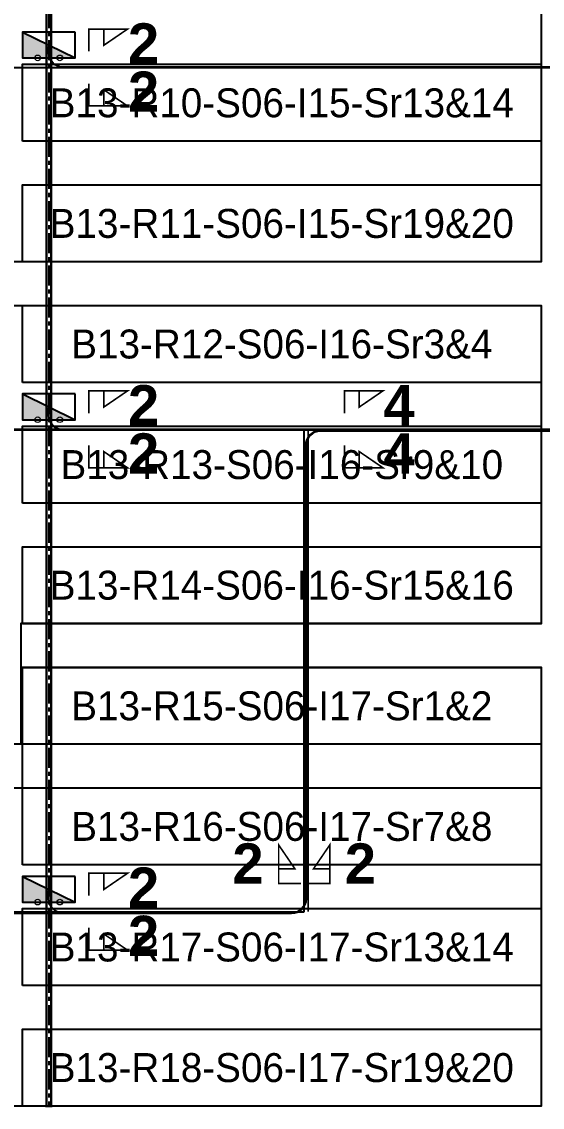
# Model space of a CAD drawing. Header units: metres. Extents: x 531333 to 531754, y 2674782 to 2675087.
# Drawn here: x 531495 to 531527.4, y 2674954.2 to 2675021.7 of the extents above; entities that cross this region are included whole.
import ezdxf
from ezdxf.enums import TextEntityAlignment as Align

# ---------------------------------------------------------------- set-up
doc = ezdxf.new("R2010")
doc.units = ezdxf.units.M
doc.header["$MEASUREMENT"] = 0
doc.linetypes.add('CENTER', pattern=[2, 1.25, -0.25, 0.25, -0.25])
for name, color, linetype in [('DC Trench BL-13', 40, 'Continuous'), ('E-Inverter Grouping', 2, 'Continuous'), ('Inverter Block-13', 7, 'Continuous'), ('LT Cable(AG) INV to LT Panel BL-13', 2, 'Continuous'), ('Messenger Wire Block-13 (Master Path)', 30, 'Continuous'), ('Messenger Wire Block-13 (MW Path)', 191, 'Continuous'), ('MMS Table Block-13', 8, 'Continuous'), ('Plan Line - DC BL-13', 40, 'Continuous'), ('Section Marking BL-13', 2, 'Continuous')]:
    doc.layers.add(name, color=color, linetype=linetype)
doc.layers.add('PILE', color=1, linetype='Continuous', lineweight=15)
doc.styles.add('BoldTextStyle', font='arialbd.ttf')
doc.styles.get("Standard").update_dxf_attribs({"font": 'Adani Regular.ttf'})

# ---------------------------------------------------------------- blocks, each defined once
blk = doc.blocks.new('MMS Table (32.292 x 4.788)')
at = {"color": 0}
blk.add_lwpolyline([(0, -0.002), (0, 4.786), (32.292, 4.786), (32.292, -0.002)], close=True, dxfattribs=at)
at = {"color": 7}
blk.add_attdef('ID1', text='', height=1.8, dxfattribs=at).set_placement((16.146, 2.392), align=Align.MIDDLE_CENTER)
blk = doc.blocks.new('Inverter Block')
h = blk.add_hatch(color=0)
h.dxf.hatch_style = 1
h.paths.add_polyline_path([(-1.456, 2.269), (-1.456, 0.846), (1.456, 0.846)])
at = {"color": 0}
blk.add_lwpolyline([(1.456, 2.269), (-1.456, 2.269), (-1.456, 0.846), (1.456, 0.846)], close=True, dxfattribs=at)
blk.add_lwpolyline([(-1.456, 2.269), (1.456, 0.846)], dxfattribs=at)
at = {"layer": 'PILE'}
for centre in [(-0.613, 0.846), (0.613, 0.846)]:
    blk.add_circle(centre, 0.156, dxfattribs=at)
at = {"color": 7}
blk.add_attdef('ID', (-1.456, 3.006), '', height=1.8, dxfattribs=at)

msp = doc.modelspace()

# ---------------------------------------------------------------- linework, layer by layer
at = {"layer": 'DC Trench BL-13', "color": 40, "const_width": 0.15}
msp.add_lwpolyline([(531496.847, 2675056.575), (531496.547, 2675056.575), (531496.547, 2674954.289), (531496.847, 2674954.289)], close=True, dxfattribs=at)
at = {"layer": 'E-Inverter Grouping'}
msp.add_lwpolyline([(531495.059, 2675026.575), (531495.059, 2675034.075), (531527.351, 2675034.075), (531527.351, 2675006.791), (531462.567, 2675006.791), (531462.567, 2674999.291), (531430.275, 2674999.291), (531430.275, 2675026.575)], close=True, dxfattribs=at)
at = {"layer": 'E-Inverter Grouping', "color": 3}
for points in [[(531462.667, 2674996.575), (531462.667, 2675004.075), (531527.351, 2675004.075), (531527.351, 2674984.291), (531494.959, 2674984.291), (531494.959, 2674976.791), (531430.275, 2674976.791), (531430.275, 2674996.575)], [(531527.351, 2674954.291), (531430.275, 2674954.291), (531430.275, 2674974.075), (531495.059, 2674974.075), (531495.059, 2674981.575), (531527.351, 2674981.575)]]:
    msp.add_lwpolyline(points, close=True, dxfattribs=at)
at = {"layer": 'LT Cable(AG) INV to LT Panel BL-13'}
for points in [[(531552.491, 2674969.212), (531550.415, 2674969.212, -0.176103), (531549.837, 2674969.422), (531549.512, 2674969.695, 0.071527), (531549.294, 2674969.83), (531547.792, 2674970.485, 0.103275), (531547.432, 2674970.561), (531541.585, 2674970.561, -0.414214), (531540.685, 2674971.461), (531540.685, 2674982.861, -0.031335), (531540.692, 2674982.973), (531540.751, 2674983.444, 0.031335), (531540.758, 2674983.556), (531540.758, 2675017.965, 0.414214), (531539.858, 2675018.865), (531400.422, 2675018.865, -0.414214), (531399.522, 2675019.765), (531399.522, 2675020.188)], [(531552.491, 2674969.237), (531550.415, 2674969.237, -0.176103), (531549.837, 2674969.447), (531549.506, 2674969.724, 0.071527), (531549.289, 2674969.859), (531547.797, 2674970.51, 0.103275), (531547.437, 2674970.586), (531541.61, 2674970.586, -0.414214), (531540.71, 2674971.486), (531540.71, 2674982.859, -0.031335), (531540.717, 2674982.971), (531540.776, 2674983.442, 0.031335), (531540.783, 2674983.555), (531540.783, 2675017.99, 0.414214), (531539.883, 2675018.89), (531497.598, 2675018.89, -0.414214), (531496.698, 2675019.79), (531496.698, 2675020.188)], [(531554.648, 2674969.162), (531550.415, 2674969.162, -0.176103), (531549.837, 2674969.372), (531549.523, 2674969.635, 0.071527), (531549.306, 2674969.77), (531547.781, 2674970.435, 0.103275), (531547.421, 2674970.511), (531541.535, 2674970.511, -0.414214), (531540.635, 2674971.411), (531540.635, 2674982.864, -0.031335), (531540.642, 2674982.976), (531540.701, 2674983.447, 0.031335), (531540.708, 2674983.56), (531540.708, 2674995.415, 0.414214), (531539.808, 2674996.315), (531400.422, 2674996.315, -0.414214), (531399.522, 2674997.215), (531399.522, 2674997.688)], [(531552.491, 2674969.187), (531550.415, 2674969.187, -0.176103), (531549.837, 2674969.397), (531549.518, 2674969.665, 0.071527), (531549.3, 2674969.8), (531547.787, 2674970.46, 0.103275), (531547.427, 2674970.536), (531541.56, 2674970.536, -0.414214), (531540.66, 2674971.436), (531540.66, 2674982.862, -0.031335), (531540.667, 2674982.975), (531540.726, 2674983.446, 0.031335), (531540.733, 2674983.558), (531540.733, 2674995.44, 0.414214), (531539.833, 2674996.34), (531497.598, 2674996.34, -0.414214), (531496.698, 2674997.24), (531496.698, 2674997.688)], [(531554.648, 2674969.112), (531550.415, 2674969.112, -0.176103), (531549.837, 2674969.322), (531549.535, 2674969.576, 0.071527), (531549.317, 2674969.71), (531547.771, 2674970.385, 0.103275), (531547.411, 2674970.461), (531541.485, 2674970.461, -0.414214), (531540.585, 2674971.361), (531540.585, 2674982.867, -0.031335), (531540.592, 2674982.979), (531540.651, 2674983.45, 0.031335), (531540.658, 2674983.563), (531540.658, 2674995.365, 0.414214), (531539.758, 2674996.265), (531513.614, 2674996.265, 0.414214), (531512.714, 2674995.365), (531512.714, 2674967.165, -0.414214), (531511.814, 2674966.265), (531400.422, 2674966.265, -0.414214), (531399.522, 2674967.165), (531399.522, 2674967.688)], [(531554.648, 2674969.137), (531550.415, 2674969.137, -0.176103), (531549.837, 2674969.347), (531549.529, 2674969.605, 0.071527), (531549.311, 2674969.74), (531547.776, 2674970.41, 0.103275), (531547.416, 2674970.486), (531541.51, 2674970.486, -0.414214), (531540.61, 2674971.386), (531540.61, 2674982.865, -0.031335), (531540.617, 2674982.978), (531540.676, 2674983.449, 0.031335), (531540.683, 2674983.561), (531540.683, 2674995.39, 0.414214), (531539.783, 2674996.29), (531513.589, 2674996.29, 0.414214), (531512.689, 2674995.39), (531512.689, 2674967.19, -0.414214), (531511.789, 2674966.29), (531497.598, 2674966.29, -0.414214), (531496.698, 2674967.19), (531496.698, 2674967.688)]]:
    msp.add_lwpolyline(points, format="xyb", dxfattribs=at)
at = {"layer": 'Messenger Wire Block-13 (Master Path)'}
for points in [[(531397.883, 2675018.877), (531540.771, 2675018.877)], [(531397.883, 2674996.377), (531540.771, 2674996.377)], [(531512.601, 2674966.377), (531512.601, 2674996.377)], [(531397.883, 2674966.377), (531512.601, 2674966.377)]]:
    msp.add_lwpolyline(points, dxfattribs=at)
at = {"layer": 'Messenger Wire Block-13 (MW Path)', "const_width": 0.1}
for points in [[(531397.883, 2675018.877), (531540.771, 2675018.877)], [(531397.883, 2674996.377), (531540.771, 2674996.377)], [(531512.851, 2674966.377), (531512.851, 2674996.377)], [(531397.883, 2674966.377), (531512.601, 2674966.377)]]:
    msp.add_lwpolyline(points, dxfattribs=at)
at = {"layer": 'Plan Line - DC BL-13', "color": 6, "linetype": 'CENTER'}
msp.add_lwpolyline([(531496.698, 2675056.575), (531496.698, 2674954.289)], dxfattribs=at)
at = {"layer": 'Section Marking BL-13', "color": 94, "lineweight": 35, "true_color": 0x00a500, "const_width": 0.1}
for points in [[(531499.198, 2675019.877), (531499.198, 2675021.267), (531501.598, 2675021.267), (531500.118, 2675020.257), (531500.118, 2675021.267)], [(531499.198, 2675017.877), (531499.198, 2675016.487), (531501.598, 2675016.487), (531500.118, 2675017.497), (531500.118, 2675016.487)], [(531499.198, 2674997.377), (531499.198, 2674998.767), (531501.598, 2674998.767), (531500.118, 2674997.757), (531500.118, 2674998.767)], [(531515.101, 2674997.377), (531515.101, 2674998.767), (531517.501, 2674998.767), (531516.021, 2674997.757), (531516.021, 2674998.767)], [(531499.198, 2674995.377), (531499.198, 2674993.987), (531501.598, 2674993.987), (531500.118, 2674994.997), (531500.118, 2674993.987)], [(531515.101, 2674995.377), (531515.101, 2674993.987), (531517.501, 2674993.987), (531516.021, 2674994.997), (531516.021, 2674993.987)], [(531512.401, 2674968.127), (531511.011, 2674968.127), (531511.011, 2674970.527), (531512.021, 2674969.047), (531511.011, 2674969.047)], [(531512.801, 2674968.127), (531514.191, 2674968.127), (531514.191, 2674970.527), (531513.181, 2674969.047), (531514.191, 2674969.047)], [(531499.198, 2674967.377), (531499.198, 2674968.767), (531501.598, 2674968.767), (531500.118, 2674967.757), (531500.118, 2674968.767)], [(531499.198, 2674965.377), (531499.198, 2674963.987), (531501.598, 2674963.987), (531500.118, 2674964.997), (531500.118, 2674963.987)]]:
    msp.add_lwpolyline(points, dxfattribs=at)

# ---------------------------------------------------------------- block references
at = {"layer": 'Inverter Block-13'}
ref = msp.add_blockref('Inverter Block', (531496.698, 2675018.523), dxfattribs=dict(at, xscale=1.124999999976148, yscale=1.124999999976148, zscale=1.124999999976148))
ref.add_attrib('ID', 'B13-I15-ASB08', (531469.477, 2675019.461), dxfattribs={"layer": '0', "color": 7, "height": 2.025})
ref = msp.add_blockref('Inverter Block', (531496.698, 2674996.023), dxfattribs=dict(at, xscale=1.124999999976148, yscale=1.124999999976148, zscale=1.124999999976148))
ref.add_attrib('ID', 'B13-I16-ASB08', (531469.477, 2674996.961), dxfattribs={"layer": '0', "color": 7, "height": 2.025})
ref = msp.add_blockref('Inverter Block', (531496.698, 2674966.023), dxfattribs=dict(at, xscale=1.124999999976148, yscale=1.124999999976148, zscale=1.124999999976148))
ref.add_attrib('ID', 'B13-I17-ASB07', (531469.477, 2674966.961), dxfattribs={"layer": '0', "color": 7, "height": 2.025})
at = {"layer": 'MMS Table Block-13'}
for p, values in [((531495.059, 2675014.291), {'ID1': 'B13-R10-S06-I15-Sr13&14'}), ((531495.059, 2675006.791), {'ID1': 'B13-R11-S06-I15-Sr19&20'}), ((531495.059, 2674999.291), {'ID1': 'B13-R12-S06-I16-Sr3&4'}), ((531495.059, 2674991.791), {'ID1': 'B13-R13-S06-I16-Sr9&10'}), ((531495.059, 2674984.291), {'ID1': 'B13-R14-S06-I16-Sr15&16'}), ((531495.059, 2674976.791), {'ID1': 'B13-R15-S06-I17-Sr1&2'}), ((531495.059, 2674969.291), {'ID1': 'B13-R16-S06-I17-Sr7&8'}), ((531495.059, 2674961.791), {'ID1': 'B13-R17-S06-I17-Sr13&14'}), ((531495.059, 2674954.291), {'ID1': 'B13-R18-S06-I17-Sr19&20'})]:
    msp.add_blockref('MMS Table (32.292 x 4.788)', p, dxfattribs=at).add_auto_attribs(values)

# ---------------------------------------------------------------- texts
at = {"layer": 'Section Marking BL-13', "color": 94, "true_color": 0x00a500, "style": 'BoldTextStyle'}
for s, p in [('2', (531502.598, 2675020.377)), ('2', (531502.598, 2675017.377)), ('2', (531502.598, 2674997.877)), ('4', (531518.501, 2674997.877)), ('2', (531502.598, 2674994.877)), ('4', (531518.501, 2674994.877)), ('2', (531509.101, 2674969.377)), ('2', (531516.101, 2674969.377)), ('2', (531502.598, 2674967.877)), ('2', (531502.598, 2674964.877))]:
    msp.add_text(s, height=2.5, dxfattribs=at).set_placement(p, align=Align.MIDDLE_CENTER)

doc.saveas('drawing.dxf')
